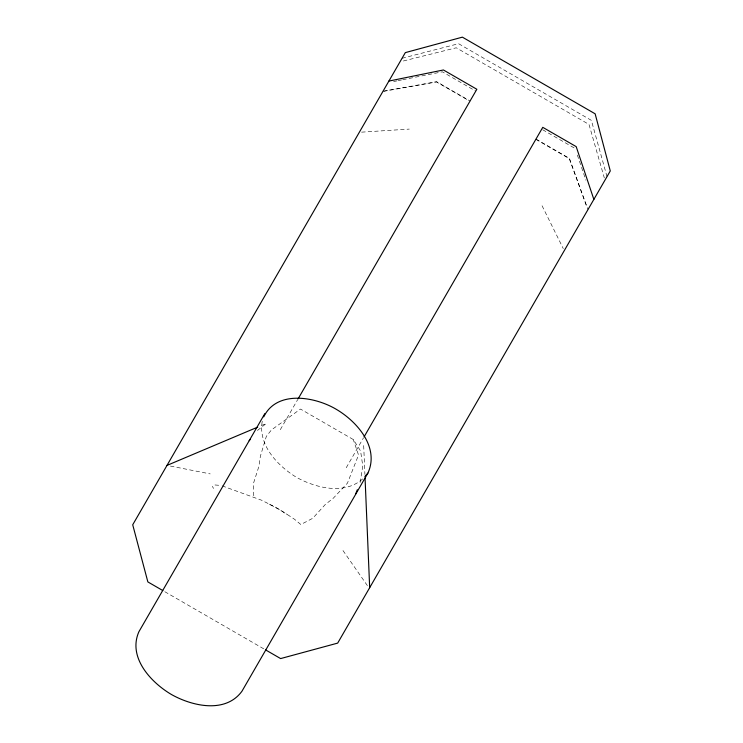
<?xml version="1.0" encoding="UTF-8"?>
<svg xmlns="http://www.w3.org/2000/svg" width="743" height="743" viewBox="0 0 743 743"><rect width="100%" height="100%" fill="white"/><g stroke="black" fill="none" stroke-linecap="round" stroke-linejoin="round"><path stroke-width="0.56" stroke-dasharray="3.71 2.79" d="M360.132 482.495L362.779 466.028L360.578 450.927L353.269 439.522L300.497 409.059L271.492 429.891L266.347 436.373L260.394 456.165L258.935 466.279L253.289 483.944L253.837 497.411M262.26 421.235C257.886 445.206 277.678 465.889 296.68 477.452C316.36 488.235 345.198 495.284 363.336 478.288M280.306 429.695L297.702 399.558M346.229 467.756L363.476 437.878M257.44 430.476L266.245 423.51L258.778 426.668M402.037 58.298L458.589 43.707L591.363 120.357L607.003 176.63M403.375 60.991L456.239 47.784L589.004 124.434L604.319 177.939M393.632 81.544L397.031 80.866M398.164 80.634L401.564 79.956M402.697 79.733L442.354 71.82L475.78 91.12M383.016 91.24L436.652 81.711L470.068 101.011M384.038 91.259L436.503 81.962L467.96 100.119M361.59 132.152L409.3 129.087M214.978 484.975L220.699 485.43M170.416 466.065L210.213 473.904M222.12 485.866L261.36 500.141A178.961 121.36 30 0 1 294.692 519.394L300.822 524.53L312.757 518.28L325.23 504.553L333.263 498.237L347.427 483.182L358.535 455.022L353.269 439.522M269.384 504.2L278.569 508.834L287.169 514.462M542.687 129.746L575.128 148.479M536 139.071L569.417 158.37L587.982 209.572M535.852 139.322L569.277 158.621L587.063 207.613M164.825 591.716L264.647 649.354M342.987 550.554L367.98 586.468M212.303 486.312L213.585 488.457M542.065 205.746L563.268 248.599M577.357 155.046L585.883 180.215M363.689 445.54L364.906 474.424"/><path stroke-width="1.11" d="M263.746 416.86C276.702 389.973 314.763 396.576 336.087 409.198C357.16 421.513 379.664 447.425 367.915 473.077L241.958 691.231C225.491 713.782 192.261 706.249 171.382 694.473C150.745 682.278 127.61 657.276 138.904 631.736L264.861 413.572M355.683 493.919L357.299 489.767M298.129 398.815L476.848 89.271L443.422 69.972L388.895 81.071M364.061 436.884L542.771 127.332L576.196 146.631L593.852 199.403M249.184 440.72L250.558 439.011M364.859 476.551L367.915 473.077M167.008 465.397L257.71 427.114M162.828 590.564L147.857 581.918L132.718 524.772L405.316 52.623L462.378 37.15L595.143 113.809L610.282 170.955L337.684 643.104L280.622 658.577L265.65 649.93M365.054 477.898L369.68 587.685"/></g></svg>
